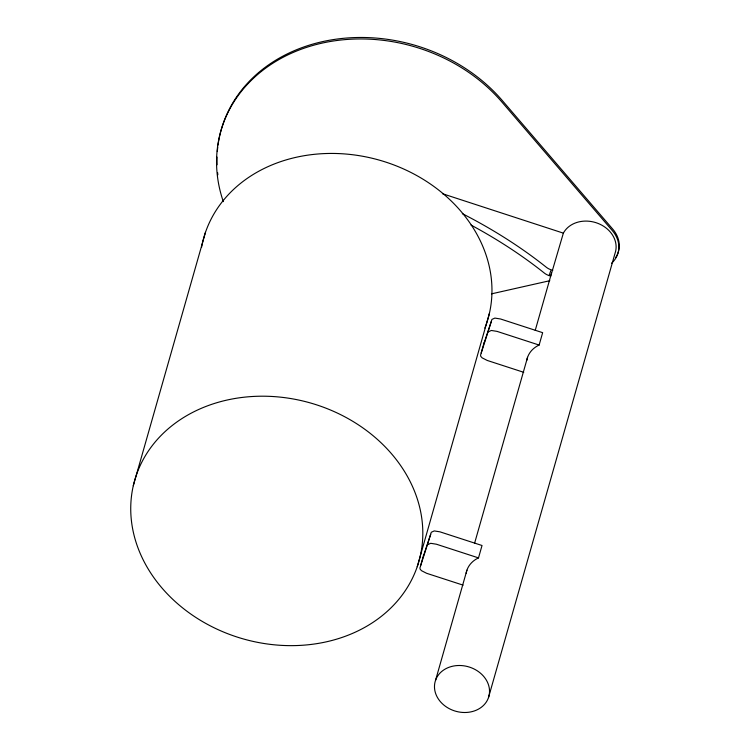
<?xml version="1.0" encoding="UTF-8"?>
<svg xmlns="http://www.w3.org/2000/svg" width="750" height="750" viewBox="0 0 750 750"><rect width="100%" height="100%" fill="white"/><g stroke="black" fill="none" stroke-linecap="round" stroke-linejoin="round"><path stroke-width="1.12" d="M423.422 556.078L431.306 532.256L434.241 530.925L439.931 531.834L482.025 545.503L478.5 557.897A27.844 23.109 15.9 0 0 466.144 573.225M484.05 343.238L491.934 319.416L494.869 318.084L500.559 318.994L542.653 332.672L539.128 345.056A27.844 23.109 15.9 0 0 526.772 360.394M551.025 275.138L563.362 233.138A27.844 23.109 15.9 0 1 597.881 223.35A27.844 23.109 15.9 0 1 615.066 253.219L488.475 697.631A27.844 23.109 15.9 0 1 442.238 703.612A27.844 23.109 15.9 0 1 455.297 665.747A27.844 23.109 15.9 0 1 488.475 697.631M133.284 485.738L205.472 232.359M417.225 566.719A147.778 122.663 15.9 0 0 241.2 397.556A147.778 122.663 15.9 0 0 171.891 598.491A147.778 122.663 15.9 0 0 417.225 566.719L489.412 313.341M420.534 565.828L423.469 555.506M481.163 352.997L484.097 342.675M463.106 585.141L426.609 573.291L421.491 570.675L420.122 569.138L419.944 567.9L430.716 534.319M523.734 372.309L487.238 360.45L482.119 357.844L480.75 356.306L480.572 355.059L491.344 321.478M435.534 680.372L466.922 570.178M474.619 543.15L527.55 357.338M535.237 330.366L551.531 273.15M550.772 276.131L549.103 275.587L550.772 270.75M488.4 331.8L491.334 330.469L497.034 331.378L539.128 345.056M427.772 544.641L430.706 543.309L436.406 544.219L478.5 557.897M491.522 293.85L549.806 280.706M442.416 193.697L563.362 233.138M552.769 270.328L551.1 269.784A9.234 5.147 19 0 1 546.413 267.319A332.503 185.259 19 0 0 462.328 213.647M201.525 247.444A147.778 122.663 15.9 0 1 379.5 160.181A147.778 122.663 15.9 0 1 484.847 328.097M223.322 201.628A161.634 134.156 15.9 0 1 302.616 48.731A161.634 134.156 15.9 0 1 501.844 101.972L612.384 230.681A30.619 25.416 15.9 0 1 611.606 263.212M217.856 174.769A161.634 134.156 15.9 0 1 217.603 172.556M217.059 164.784A161.634 134.156 15.9 0 1 217.022 157.05M217.322 151.556A161.634 134.156 15.9 0 1 217.753 147.188M218.025 145.013A161.634 134.156 15.9 0 1 333.206 39.609A161.634 134.156 15.9 0 1 502.266 100.491L612.806 229.2A30.619 25.416 15.9 0 1 615.684 257.494M549.103 275.587A9.234 5.147 19 0 1 544.406 273.113A332.503 185.259 19 0 0 471.056 225.075"/></g></svg>
